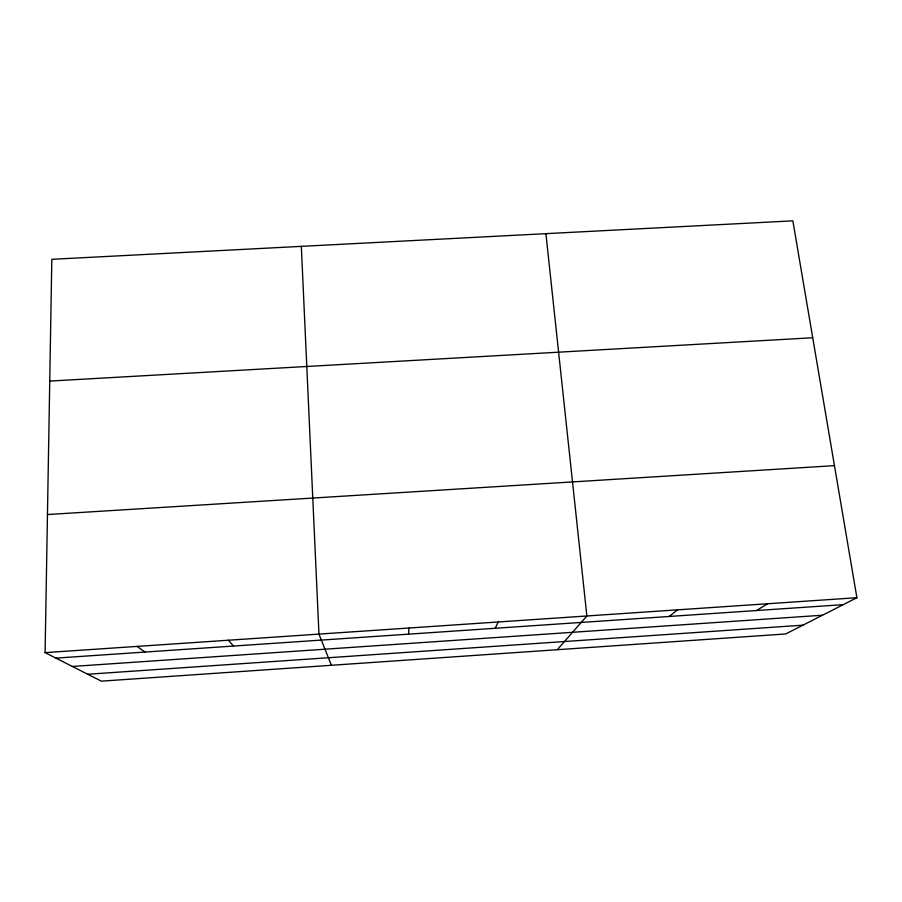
<?xml version="1.0" encoding="UTF-8"?>
<svg xmlns="http://www.w3.org/2000/svg" width="902" height="902" viewBox="0 0 902 902"><rect width="100%" height="100%" fill="white"/><g stroke="black" fill="none" stroke-linecap="round" stroke-linejoin="round"><path stroke-width="1.35" d="M45.1 652.631L51.82 259.314L792.858 220.843L856.9 597.71L785.71 633.959L101.34 681.157L45.1 652.631L856.9 597.71M408.583 634.162L408.922 628.017M495.198 628.277L498.22 621.974M557.278 649.711L586.875 615.976L545.902 233.663M669.194 616.461L677.56 609.842M756.541 610.53L767.557 603.754M55.913 658.11L843.28 604.644M72.363 666.454L822.477 615.232M87.742 674.256L802.983 625.165M47.456 514.546L834.463 465.646M49.734 381.084L812.725 337.754M137.059 646.407L145.019 652.056M228.341 640.228L233.505 646.058M331.417 665.293L318.958 634.095L301.324 246.359"/></g></svg>
